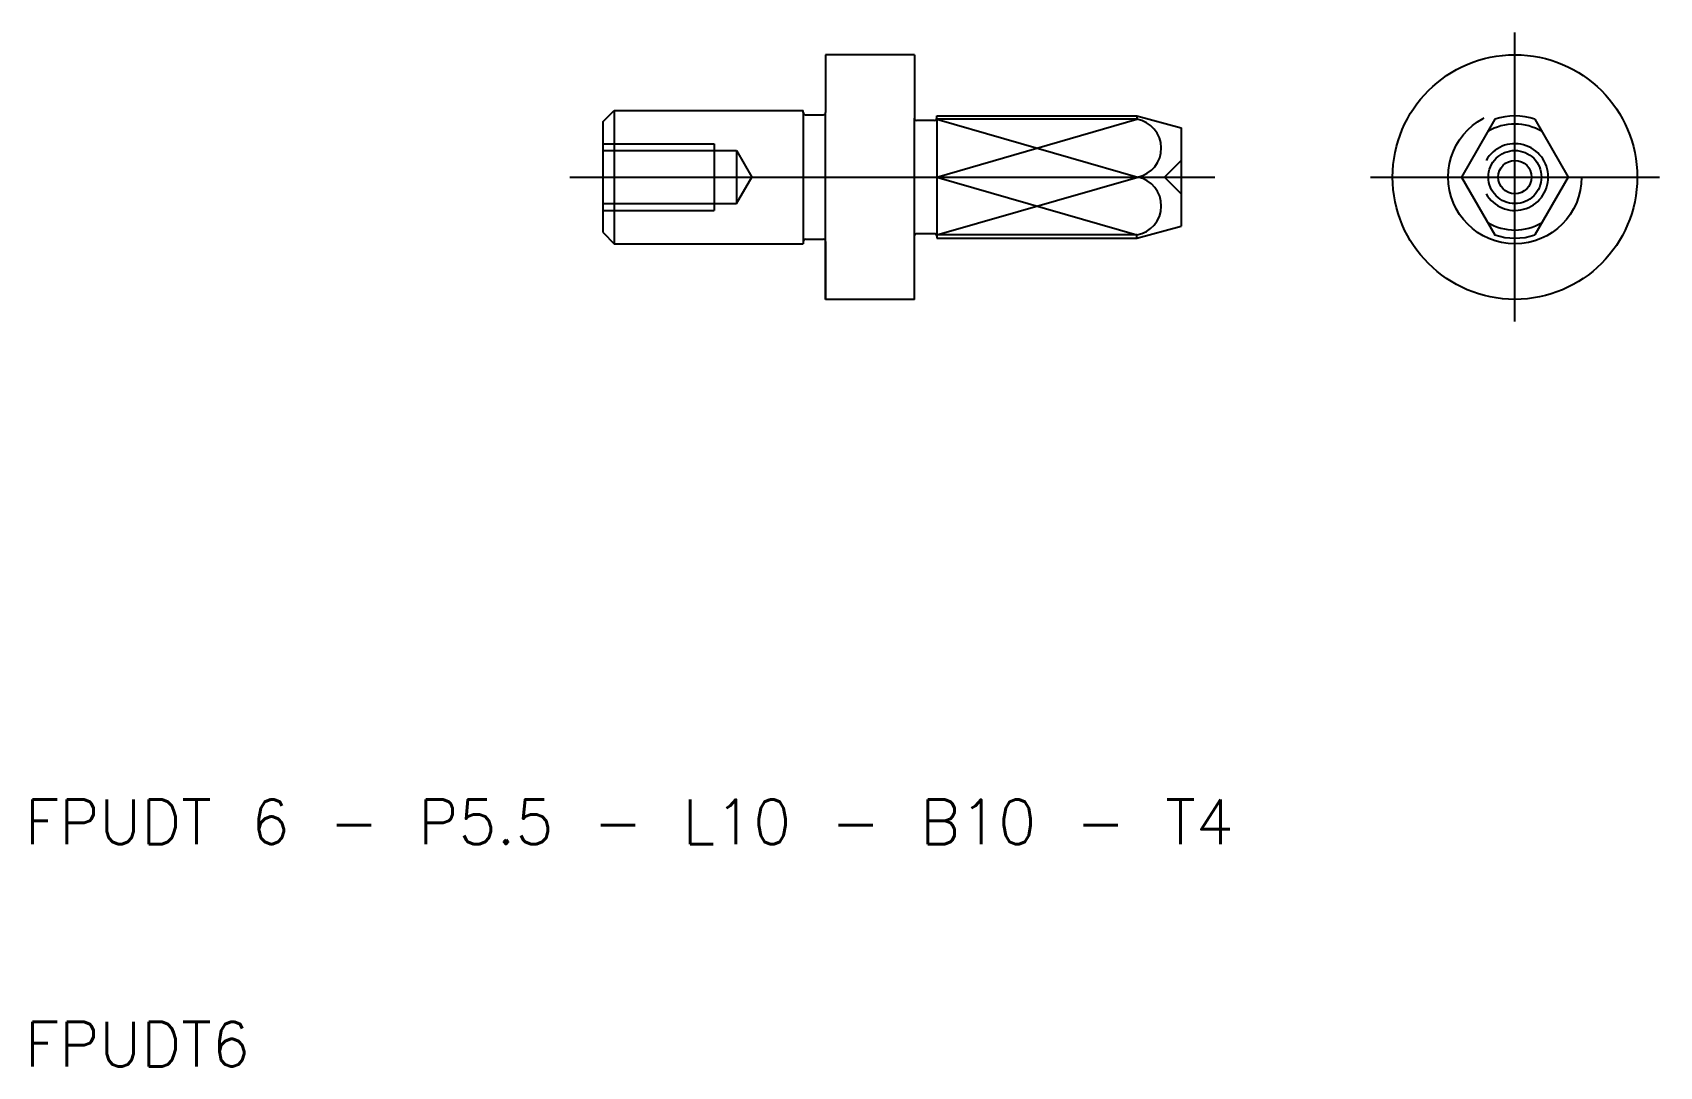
# Model space of a CAD drawing. Extents: x 10.3 to 83.5, y 10 to 56.5.
import ezdxf

# ---------------------------------------------------------------- set-up
doc = ezdxf.new("R2010")
doc.units = 0
doc.linetypes.add('CENTER', pattern=[50.8, 31.75, -6.35, 6.35, -6.35])
doc.linetypes.add('DASHED', pattern=[19.05, 12.7, -6.35])
doc.layers.get('0').update_dxf_attribs({"linetype": 'CONTINUOUS'})
doc.layers.add('CENTER', color=1, linetype='CENTER')
doc.styles.get("Standard").update_dxf_attribs({"font": 'txt.shx'})

msp = doc.modelspace()

# ---------------------------------------------------------------- linework, layer by layer
for p, q in [((50, 55.5), (46, 55.5)), ((46, 55.5), (46, 52.9)), ((50, 55.5), (50, 52.65)), ((36, 52.5), (36.5, 53)), ((36.5, 53), (45, 53)), ((36.5, 53), (36.5, 47)), ((45, 52.9), (45, 53)), ((45, 52.9), (45, 47.1)), ((45.1, 52.8), (45.9, 52.8)), ((46, 47.1), (46, 52.9)), ((51, 52.75), (60, 52.75)), ((51, 52.65), (51, 52.75)), ((60, 52.75), (62, 52.214)), ((60, 52.75), (60, 52.599)), ((36, 47.5), (36, 52.5)), ((50, 47.35), (50, 52.65)), ((50.9, 52.55), (50.1, 52.55)), ((51, 52.65), (51, 47.35)), ((60, 52.599), (51, 52.599)), ((62, 52.214), (62, 47.786)), ((76.1, 52.599), (74.6, 50)), ((77.9, 52.599), (79.4, 50)), ((51, 50), (60.04, 50)), ((74.6, 50), (76.1, 47.401)), ((79.4, 50), (77.9, 47.401)), ((60, 47.25), (62, 47.786)), ((36, 47.5), (36.5, 47)), ((36.5, 47), (45, 47)), ((45, 47.1), (45, 47)), ((45.1, 47.2), (45.9, 47.2)), ((46, 47.1), (46, 44.5)), ((46, 44.5), (46, 47.1)), ((50, 44.5), (50, 47.35)), ((50.9, 47.45), (50.1, 47.45)), ((60, 47.401), (51, 47.401)), ((51, 47.35), (51, 47.25)), ((51, 47.25), (60, 47.25)), ((60, 47.25), (60, 47.401)), ((50, 44.5), (46, 44.5))]:
    msp.add_line(p, q)
at = {"color": 3}
for p, q in [((51, 50), (60, 52.599)), ((51, 52.599), (60.04, 50)), ((51, 47.401), (60.04, 50)), ((51, 50), (60, 47.401))]:
    msp.add_line(p, q, dxfattribs=at)
at = {"color": 3, "linetype": 'DASHED'}
for p, q in [((36, 51.5), (41, 51.5)), ((41, 51.5), (41, 48.5)), ((36, 51.194), (42, 51.194)), ((42, 51.194), (42, 48.806)), ((42, 51.194), (42.689, 50)), ((61.25, 50), (62, 50.75)), ((42, 48.806), (42.689, 50)), ((61.25, 50), (62, 49.25)), ((36, 48.806), (42, 48.806)), ((36, 48.5), (41, 48.5))]:
    msp.add_line(p, q, dxfattribs=at)
for radius in [5.5, 0.75]:
    msp.add_circle((77, 50), radius)
for radius in [3, 1.194]:
    msp.add_circle((77, 50), radius, dxfattribs=at)
for centre, radius, start, end in [((45.1, 52.9), 0.1, 180, 270), ((45.9, 52.9), 0.1, 270, 0), ((77, 50), 2.75, 70.89668, 109.10332), ((50.1, 52.65), 0.1, 180, 270), ((50.9, 52.65), 0.1, 270, 0), ((59.778, 51.296), 1.322, 281.42042, 80.34337), ((77, 50), 2.382, 59.21101, 120.78899), ((59.778, 48.704), 1.322, 279.65663, 78.57958), ((77, 50), 2.382, 239.21101, 300.78899), ((45.1, 47.1), 0.1, 90, 180), ((45.9, 47.1), 0.1, 0, 90), ((50.1, 47.35), 0.1, 90, 180), ((50.9, 47.35), 0.1, 0, 90), ((77, 50), 2.75, 250.89668, 289.10332)]:
    msp.add_arc(centre, radius, start, end)
msp.add_arc((77, 50), 1.5, 210, 150, dxfattribs=at)
at = {"layer": 'CENTER'}
for p, q in [((77, 43.5), (77, 56.5)), ((34.5, 50), (63.5, 50)), ((70.5, 50), (83.5, 50))]:
    msp.add_line(p, q, dxfattribs=at)

# ---------------------------------------------------------------- texts
for s, p in [('FPUDT 6 - P5.5 - L10 - B10 - T4', (10, 20)), ('FPUDT6', (10, 10))]:
    msp.add_text(s, height=2).set_placement(p)

doc.saveas('drawing.dxf')
